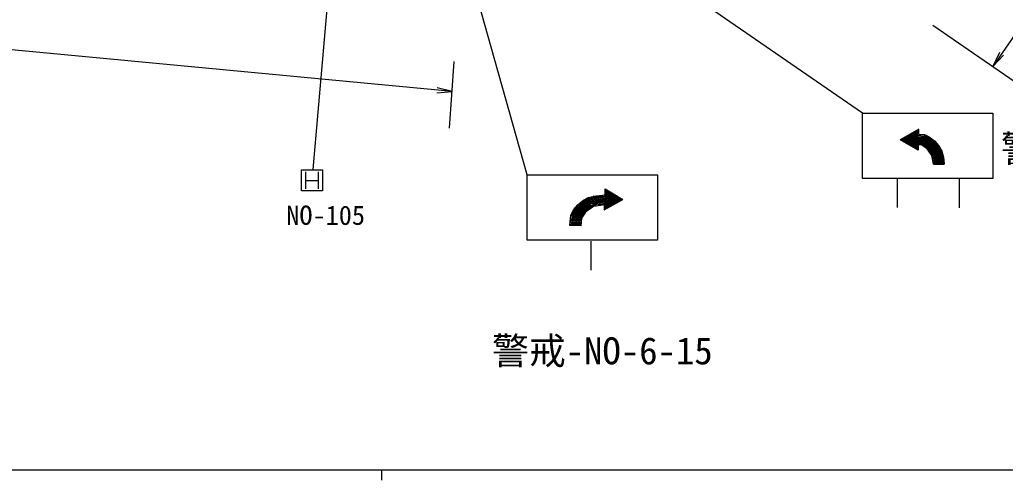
# Model space of a CAD drawing. Units: millimetres, scale not verified. Extents: x 40000 to 680000, y 20000 to 380000.
# Drawn here: x 133634 to 227267, y 204000 to 247772 of the extents above; entities that cross this region are included whole.
import ezdxf
from ezdxf.enums import TextEntityAlignment as Align

# ---------------------------------------------------------------- set-up
doc = ezdxf.new("R2010")
doc.units = ezdxf.units.MM
doc.header["$LTSCALE"] = 1000
for name, color, linetype, lineweight in [('M-OTRS', 6, 'Continuous', 25), ('M-STR-STR3', 7, 'Continuous', 25), ('M-STR-STRC', 7, 'Continuous', 25), ('M-TTL-BAND', 7, 'Continuous', 25), ('M-TTL-TXT', 7, 'Continuous', 13)]:
    doc.layers.add(name, color=color, linetype=linetype, lineweight=lineweight)
doc.styles.add('ＭＳ ゴシック', font='')
doc.styles.get('ＭＳ ゴシック').set_extended_font_data('MS Gothic')

# ---------------------------------------------------------------- blocks, each defined once
blk = doc.blocks.new('open_arrow')
at = {"color": 0, "linetype": 'Continuous', "lineweight": -2}
blk.add_lwpolyline([(7.5, 1.25), (0, 0), (7.5, -1.25)], dxfattribs=at)

msp = doc.modelspace()

# ---------------------------------------------------------------- linework, layer by layer
at = {"layer": 'M-OTRS', "color": 7}
for p, q in [((216997, 232696), (216997, 229912)), ((222898, 232670), (222898, 229886)), ((187884, 226741), (187884, 223956))]:
    msp.add_line(p, q, dxfattribs=at)
at = {"layer": 'M-STR-STR3'}
for p, q in [((247515, 274534), (226094, 243331)), ((163934, 261465), (161481, 233537)), ((174716, 240934), (61391, 251702)), ((220381, 247253), (229132, 241245)), ((174472, 237469), (174919, 243813)), ((160393, 231509), (160393, 233509)), ((160393, 233509), (162393, 233509)), ((160783, 233299), (160783, 231699)), ((161983, 233299), (161983, 231699)), ((162393, 233509), (162393, 231509)), ((160783, 232499), (161983, 232499)), ((162393, 231509), (160393, 231509))]:
    msp.add_line(p, q, dxfattribs=at)
at = {"layer": 'M-STR-STRC'}
for p, q in [((213704, 238887), (184734, 258851)), ((181845, 233024), (175661, 254917)), ((213704, 238887), (226093, 238887)), ((213704, 232687), (213704, 238887)), ((226093, 238887), (226093, 232687)), ((219046, 237382), (217284, 236365)), ((219046, 237382), (218016, 236352)), ((218246, 235810), (218246, 236921)), ((218346, 235753), (218346, 236978)), ((218446, 235695), (218446, 237036)), ((218546, 235637), (218546, 237094)), ((218646, 235579), (218646, 237152)), ((218746, 235622), (218746, 237209)), ((218846, 235522), (218846, 237267)), ((218946, 235422), (218946, 237325)), ((219046, 236882), (219046, 237382)), ((218984, 235384), (217284, 236365)), ((217346, 236330), (217346, 236401)), ((217446, 236272), (217446, 236459)), ((217546, 236214), (217546, 236516)), ((217646, 236157), (217646, 236574)), ((217746, 236099), (217746, 236632)), ((217846, 236041), (217846, 236690)), ((217946, 235984), (217946, 236747)), ((218984, 235384), (218016, 236352)), ((218046, 235926), (218046, 236805)), ((218146, 235868), (218146, 236863)), ((218946, 236789), (219547, 236751)), ((218946, 236688), (219515, 236653)), ((218946, 236588), (219484, 236555)), ((218946, 236488), (219453, 236456)), ((218946, 236388), (219421, 236358)), ((218946, 236288), (219390, 236260)), ((218946, 236187), (219358, 236162)), ((218946, 236087), (219327, 236063)), ((218946, 235987), (219295, 235965)), ((219046, 236882), (219578, 236849)), ((219046, 236882), (219049, 236882)), ((219295, 235965), (219909, 235583)), ((219327, 236063), (219978, 235658)), ((219358, 236162), (220048, 235732)), ((219390, 236260), (220117, 235807)), ((219421, 236358), (220186, 235882)), ((219453, 236456), (220256, 235956)), ((219484, 236555), (220325, 236031)), ((219515, 236653), (220395, 236105)), ((219547, 236751), (220464, 236180)), ((219578, 236849), (220534, 236254)), ((219578, 236849), (220040, 236646)), ((220040, 236646), (220534, 236254)), ((220325, 236031), (220960, 235157)), ((220395, 236105), (221054, 235197)), ((220464, 236180), (221149, 235238)), ((220534, 236254), (221243, 235278)), ((220534, 236254), (220921, 235814)), ((219264, 235867), (218984, 235884)), ((218984, 235884), (218984, 235384)), ((219839, 235509), (219264, 235867)), ((220301, 234874), (219839, 235509)), ((219909, 235583), (220395, 234914)), ((219978, 235658), (220489, 234955)), ((220048, 235732), (220583, 234995)), ((220117, 235807), (220677, 235035)), ((220186, 235882), (220772, 235076)), ((220256, 235956), (220866, 235116)), ((220677, 235035), (220859, 234049)), ((220772, 235076), (220961, 234049)), ((220866, 235116), (221063, 234049)), ((220921, 235814), (221243, 235278)), ((220960, 235157), (221164, 234049)), ((221054, 235197), (221266, 234049)), ((221149, 235238), (221368, 234049)), ((221243, 235278), (221469, 234049)), ((221243, 235278), (221392, 234701)), ((220452, 234049), (220301, 234874)), ((220395, 234914), (220554, 234049)), ((220489, 234955), (220656, 234049)), ((220583, 234995), (220758, 234049)), ((221392, 234701), (221469, 234049)), ((220452, 234049), (221469, 234049)), ((181845, 233024), (194235, 233024)), ((181845, 226825), (181845, 233024)), ((194235, 233024), (194235, 226825)), ((226093, 232687), (213704, 232687)), ((189237, 230911), (189248, 231490)), ((189252, 231210), (189261, 231710)), ((189261, 231710), (190211, 230724)), ((189261, 231710), (190942, 230697)), ((189298, 231672), (189262, 229770)), ((189396, 231570), (189363, 229825)), ((189494, 231468), (189464, 229881)), ((189595, 231509), (189565, 229937)), ((189694, 231449), (189666, 229993)), ((189793, 231390), (189768, 230049)), ((189892, 231330), (189869, 230105)), ((186652, 230182), (187642, 230873)), ((186652, 230182), (187100, 230561)), ((186725, 230111), (187680, 230778)), ((186798, 230040), (187719, 230683)), ((186872, 229969), (187757, 230588)), ((186945, 229899), (187796, 230493)), ((187018, 229828), (187835, 230398)), ((187100, 230561), (187642, 230873)), ((187642, 230873), (188875, 231076)), ((187642, 230873), (188221, 231010)), ((187680, 230778), (188873, 230974)), ((187719, 230683), (188871, 230872)), ((187757, 230588), (189559, 230884)), ((187796, 230493), (188867, 230669)), ((187835, 230398), (188865, 230567)), ((187873, 230303), (188863, 230466)), ((189276, 230481), (188003, 230272)), ((188128, 231001), (189288, 231117)), ((189559, 230884), (188128, 231001)), ((188285, 230622), (189235, 230778)), ((188324, 230527), (189233, 230677)), ((188908, 230392), (188465, 230428)), ((189276, 230506), (188554, 230565)), ((188914, 230693), (188565, 230721)), ((189372, 230298), (188672, 230355)), ((188834, 230992), (189026, 231024)), ((188896, 230844), (188873, 231076)), ((188978, 230843), (189098, 230833)), ((189030, 231005), (189063, 230803)), ((189111, 230987), (189106, 230921)), ((189112, 231036), (189240, 231034)), ((189198, 230398), (189138, 230762)), ((189161, 229714), (190942, 230697)), ((189272, 230853), (189246, 231113)), ((189991, 231271), (189970, 230160)), ((190090, 231211), (190071, 230216)), ((190189, 231151), (190172, 230272)), ((190287, 231092), (190273, 230328)), ((190386, 231032), (190374, 230384)), ((190485, 230972), (190475, 230440)), ((190584, 230913), (190576, 230495)), ((190683, 230853), (190677, 230551)), ((190782, 230794), (190778, 230607)), ((190881, 230734), (190879, 230663)), ((186039, 229238), (186652, 230182)), ((186039, 229238), (186251, 229696)), ((186137, 229205), (186725, 230111)), ((186234, 229172), (186798, 230040)), ((186251, 229696), (186652, 230182)), ((186332, 229138), (186872, 229969)), ((186430, 229105), (186945, 229899)), ((186527, 229072), (187018, 229828)), ((186625, 229038), (187091, 229757)), ((186722, 229005), (187165, 229686)), ((186820, 228972), (187238, 229615)), ((186918, 228939), (187311, 229544)), ((187384, 229474), (187015, 228905)), ((187091, 229757), (187873, 230303)), ((187165, 229686), (187912, 230208)), ((187238, 229615), (188152, 230253)), ((187311, 229544), (188308, 230241)), ((188465, 230228), (187384, 229474)), ((187989, 230018), (189000, 230184)), ((189369, 230154), (188152, 230253)), ((189171, 230214), (188155, 230297)), ((189172, 230314), (189161, 229714)), ((185908, 228208), (185993, 229202)), ((185948, 228599), (186983, 228515)), ((185951, 228713), (186993, 228628)), ((185952, 228795), (186999, 228709)), ((185954, 228893), (187007, 228807)), ((185979, 228501), (186976, 228419)), ((186057, 229152), (186089, 229131)), ((186070, 229005), (186123, 229001)), ((186139, 229199), (186113, 228880)), ((186155, 228204), (186234, 229172)), ((186346, 228885), (186220, 228967)), ((186222, 229247), (186852, 228838)), ((186383, 229129), (186232, 229142)), ((186271, 229077), (186349, 229027)), ((186303, 228380), (186311, 228474)), ((186330, 228935), (186441, 229105)), ((186331, 229000), (186412, 229123)), ((186475, 228983), (186366, 229053)), ((186461, 228932), (186454, 228852)), ((186456, 228198), (186527, 229072)), ((186507, 228784), (186634, 228979)), ((186545, 228229), (186587, 228743)), ((186756, 228192), (186820, 228972)), ((186775, 228273), (186796, 228530)), ((186980, 228872), (186813, 228885)), ((186857, 228337), (186873, 228524)), ((187015, 228905), (186957, 228188)), ((186969, 228188), (185908, 228208)), ((185960, 228354), (186964, 228272)), ((186027, 228418), (186471, 228382)), ((186057, 228303), (186061, 228346)), ((186646, 228374), (186558, 228381)), ((194235, 226825), (181845, 226825))]:
    msp.add_line(p, q, dxfattribs=at)
at = {"layer": 'M-TTL-BAND'}
for p, q in [((40000, 205000), (579000, 205000)), ((168000, 205000), (168000, 204000))]:
    msp.add_line(p, q, dxfattribs=at)

# ---------------------------------------------------------------- block references
at = {"layer": 'M-STR-STR3', "xscale": 193, "yscale": 193}
for p, rotation in [((226094, 243331), 55.5), ((174716, 240934), 174.6)]:
    msp.add_blockref('open_arrow', p, dxfattribs=dict(at, rotation=rotation))

# ---------------------------------------------------------------- texts
at = {"layer": 'M-STR-STRC', "style": 'ＭＳ ゴシック'}
for s, p in [('警戒-NO-6-20', (226853, 233476)), ('警戒-NO-6-15', (178504, 214252))]:
    msp.add_text(s, height=2566, dxfattribs=at).set_placement(p, align=Align.BOTTOM_LEFT)
at = {"layer": 'M-TTL-TXT', "style": 'ＭＳ ゴシック'}
msp.add_text('NO-105', height=1833, dxfattribs=at).set_placement((158958, 227723), align=Align.BOTTOM_LEFT)

doc.saveas('drawing.dxf')
